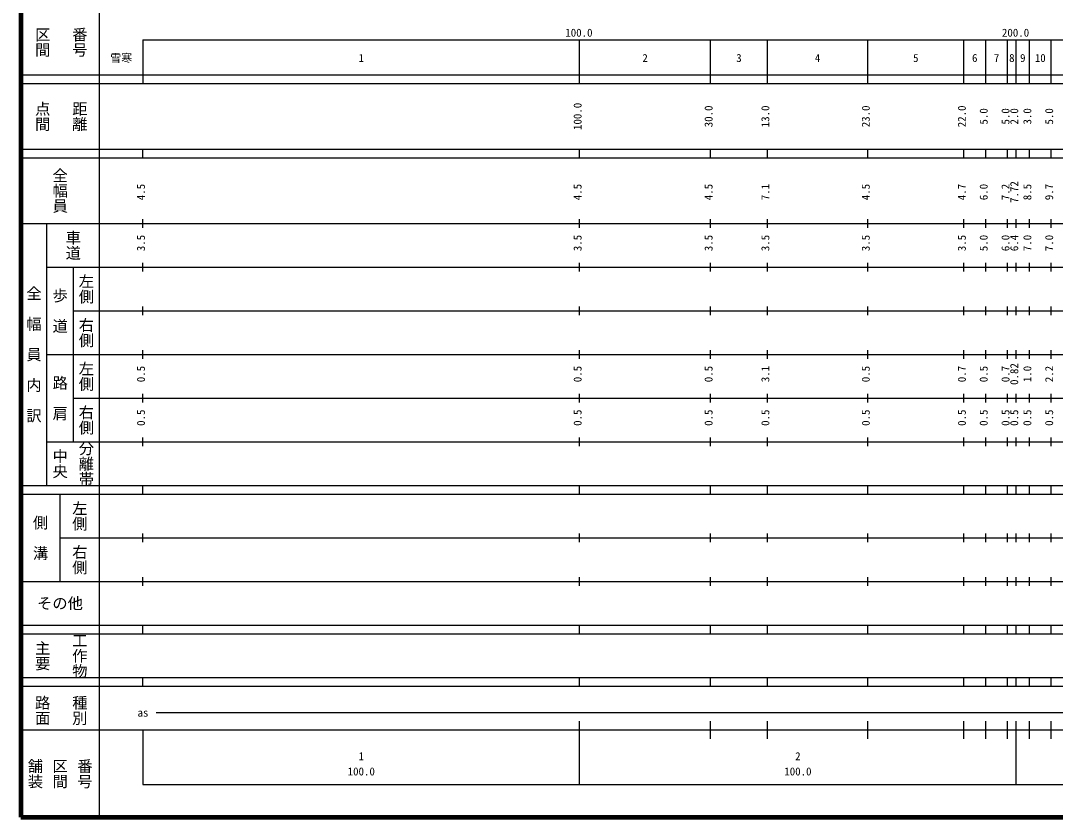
# Model space of a CAD drawing. Units: millimetres on the paper, enlarged 1000 times. Extents: x 40000 to 680000, y 20000 to 380000.
# Drawn here: x 40000 to 276948, y 20000 to 202409 of the extents above; entities that cross this region are included whole.
import ezdxf
from ezdxf.enums import TextEntityAlignment as Align

# ---------------------------------------------------------------- set-up
doc = ezdxf.new("R2010")
doc.units = ezdxf.units.MM
doc.header["$LTSCALE"] = 1000
doc.layers.add('M-TTL', color=2, linetype='Continuous', lineweight=140)
doc.layers.add('M-TTL-BAND', color=7, linetype='Continuous', lineweight=25)
doc.styles.add('@ＭＳ ゴシック', font='')
doc.styles.add('ＭＳ ゴシック', font='')
doc.styles.get('@ＭＳ ゴシック').set_extended_font_data('@MS Gothic')
doc.styles.get('ＭＳ ゴシック').set_extended_font_data('MS Gothic')

msp = doc.modelspace()

# ---------------------------------------------------------------- linework, layer by layer
at = {"layer": 'M-TTL'}
for p, q in [((40000, 380000), (40000, 20000)), ((40000, 20000), (680000, 20000))]:
    msp.add_line(p, q, dxfattribs=at)
at = {"layer": 'M-TTL-BAND'}
for p, q in [((58000, 370000), (58000, 20000)), ((68000, 198000), (579000, 198000)), ((68000, 198000), (68000, 188000)), ((168000, 188000), (168000, 198000)), ((198000, 188000), (198000, 198000)), ((211000, 188000), (211000, 198000)), ((234000, 188000), (234000, 198000)), ((256000, 188000), (256000, 198000)), ((261000, 188000), (261000, 198000)), ((266000, 188000), (266000, 198000)), ((268000, 188000), (268000, 198000)), ((271000, 188000), (271000, 198000)), ((276000, 188000), (276000, 198000)), ((40000, 190000), (579000, 190000)), ((40000, 188000), (579000, 188000)), ((40000, 173000), (579000, 173000)), ((68000, 171000), (68000, 173000)), ((168000, 171000), (168000, 173000)), ((198000, 171000), (198000, 173000)), ((211000, 171000), (211000, 173000)), ((234000, 171000), (234000, 173000)), ((256000, 171000), (256000, 173000)), ((261000, 171000), (261000, 173000)), ((266000, 171000), (266000, 173000)), ((268000, 171000), (268000, 173000)), ((271000, 171000), (271000, 173000)), ((276000, 171000), (276000, 173000)), ((40000, 171000), (579000, 171000)), ((68000, 155000), (68000, 157000)), ((168000, 155000), (168000, 157000)), ((198000, 155000), (198000, 157000)), ((211000, 155000), (211000, 157000)), ((234000, 155000), (234000, 157000)), ((256000, 155000), (256000, 157000)), ((261000, 155000), (261000, 157000)), ((266000, 155000), (266000, 157000)), ((268000, 155000), (268000, 157000)), ((271000, 155000), (271000, 157000)), ((276000, 155000), (276000, 157000)), ((40000, 156000), (579000, 156000)), ((46000, 96000), (46000, 156000)), ((68000, 145000), (68000, 147000)), ((168000, 145000), (168000, 147000)), ((198000, 145000), (198000, 147000)), ((211000, 145000), (211000, 147000)), ((234000, 145000), (234000, 147000)), ((256000, 145000), (256000, 147000)), ((261000, 145000), (261000, 147000)), ((266000, 145000), (266000, 147000)), ((268000, 145000), (268000, 147000)), ((271000, 145000), (271000, 147000)), ((276000, 145000), (276000, 147000)), ((46000, 146000), (579000, 146000)), ((52000, 146000), (52000, 106000)), ((52000, 136000), (579000, 136000)), ((68000, 135000), (68000, 137000)), ((168000, 135000), (168000, 137000)), ((198000, 135000), (198000, 137000)), ((211000, 135000), (211000, 137000)), ((234000, 135000), (234000, 137000)), ((256000, 135000), (256000, 137000)), ((261000, 135000), (261000, 137000)), ((266000, 135000), (266000, 137000)), ((268000, 135000), (268000, 137000)), ((271000, 135000), (271000, 137000)), ((276000, 135000), (276000, 137000)), ((46000, 126000), (579000, 126000)), ((68000, 125000), (68000, 127000)), ((168000, 125000), (168000, 127000)), ((198000, 125000), (198000, 127000)), ((211000, 125000), (211000, 127000)), ((234000, 125000), (234000, 127000)), ((256000, 125000), (256000, 127000)), ((261000, 125000), (261000, 127000)), ((266000, 125000), (266000, 127000)), ((268000, 125000), (268000, 127000)), ((271000, 125000), (271000, 127000)), ((276000, 125000), (276000, 127000)), ((68000, 115000), (68000, 117000)), ((168000, 115000), (168000, 117000)), ((198000, 115000), (198000, 117000)), ((211000, 115000), (211000, 117000)), ((234000, 115000), (234000, 117000)), ((256000, 115000), (256000, 117000)), ((261000, 115000), (261000, 117000)), ((266000, 115000), (266000, 117000)), ((268000, 115000), (268000, 117000)), ((271000, 115000), (271000, 117000)), ((276000, 115000), (276000, 117000)), ((52000, 116000), (579000, 116000)), ((68000, 105000), (68000, 107000)), ((168000, 105000), (168000, 107000)), ((198000, 105000), (198000, 107000)), ((211000, 105000), (211000, 107000)), ((234000, 105000), (234000, 107000)), ((256000, 105000), (256000, 107000)), ((261000, 105000), (261000, 107000)), ((266000, 105000), (266000, 107000)), ((268000, 105000), (268000, 107000)), ((271000, 105000), (271000, 107000)), ((276000, 105000), (276000, 107000)), ((46000, 106000), (579000, 106000)), ((40000, 96000), (579000, 96000)), ((68000, 94000), (68000, 96000)), ((168000, 94000), (168000, 96000)), ((198000, 94000), (198000, 96000)), ((211000, 94000), (211000, 96000)), ((234000, 94000), (234000, 96000)), ((256000, 94000), (256000, 96000)), ((261000, 94000), (261000, 96000)), ((266000, 94000), (266000, 96000)), ((268000, 94000), (268000, 96000)), ((271000, 94000), (271000, 96000)), ((276000, 94000), (276000, 96000)), ((40000, 94000), (579000, 94000)), ((49000, 94000), (49000, 74000)), ((49000, 84000), (579000, 84000)), ((68000, 83000), (68000, 85000)), ((168000, 83000), (168000, 85000)), ((198000, 83000), (198000, 85000)), ((211000, 83000), (211000, 85000)), ((234000, 83000), (234000, 85000)), ((256000, 83000), (256000, 85000)), ((261000, 83000), (261000, 85000)), ((266000, 83000), (266000, 85000)), ((268000, 83000), (268000, 85000)), ((271000, 83000), (271000, 85000)), ((276000, 83000), (276000, 85000)), ((40000, 74000), (579000, 74000)), ((68000, 73000), (68000, 75000)), ((168000, 73000), (168000, 75000)), ((198000, 73000), (198000, 75000)), ((211000, 73000), (211000, 75000)), ((234000, 73000), (234000, 75000)), ((256000, 73000), (256000, 75000)), ((261000, 73000), (261000, 75000)), ((266000, 73000), (266000, 75000)), ((268000, 73000), (268000, 75000)), ((271000, 73000), (271000, 75000)), ((276000, 73000), (276000, 75000)), ((40000, 64000), (579000, 64000)), ((68000, 62000), (68000, 64000)), ((168000, 62000), (168000, 64000)), ((198000, 62000), (198000, 64000)), ((211000, 62000), (211000, 64000)), ((234000, 62000), (234000, 64000)), ((256000, 62000), (256000, 64000)), ((261000, 62000), (261000, 64000)), ((266000, 62000), (266000, 64000)), ((268000, 62000), (268000, 64000)), ((271000, 62000), (271000, 64000)), ((276000, 62000), (276000, 64000)), ((40000, 62000), (579000, 62000)), ((40000, 52000), (579000, 52000)), ((40000, 50000), (579000, 50000)), ((68000, 50000), (68000, 52000)), ((168000, 50000), (168000, 52000)), ((198000, 50000), (198000, 52000)), ((211000, 50000), (211000, 52000)), ((234000, 50000), (234000, 52000)), ((256000, 50000), (256000, 52000)), ((261000, 50000), (261000, 52000)), ((266000, 50000), (266000, 52000)), ((268000, 50000), (268000, 52000)), ((271000, 50000), (271000, 52000)), ((276000, 50000), (276000, 52000)), ((71000, 44000), (565000, 44000)), ((168000, 27500), (168000, 42000)), ((198000, 38000), (198000, 42000)), ((211000, 38000), (211000, 42000)), ((234000, 38000), (234000, 42000)), ((256000, 38000), (256000, 42000)), ((261000, 38000), (261000, 42000)), ((266000, 38000), (266000, 42000)), ((268000, 27500), (268000, 42000)), ((271000, 38000), (271000, 42000)), ((276000, 38000), (276000, 42000)), ((40000, 40000), (579000, 40000)), ((68000, 40000), (68000, 27500)), ((68000, 27500), (579000, 27500))]:
    msp.add_line(p, q, dxfattribs=at)

# ---------------------------------------------------------------- texts
at = {"layer": 'M-TTL-BAND', "style": '@ＭＳ ゴシック'}
for s, p in [('区間', (45000, 197500)), ('番号', (53500, 197500)), ('点間', (45000, 180500)), ('距離', (53500, 180500)), ('全幅員', (49000, 163500)), ('車道', (52000, 151000)), ('左側', (55000, 141000)), ('全\u3000幅\u3000員\u3000内\u3000訳', (43000, 126000)), ('歩\u3000道', (49000, 136000)), ('右側', (55000, 131000)), ('左側', (55000, 121000)), ('路\u3000肩', (49000, 116000)), ('右側', (55000, 111000)), ('中央', (49000, 101000)), ('分離帯', (55000, 101000)), ('左側', (53500, 89000)), ('側\u3000溝', (44500, 84000)), ('右側', (53500, 79000)), ('工作物', (53500, 57000)), ('主要', (45000, 57000)), ('路面', (45000, 44500)), ('種別', (53500, 44500)), ('舗装', (43333, 30000)), ('番号', (54667, 30000)), ('区間', (49000, 30000))]:
    msp.add_text(s, height=2566, rotation=270, dxfattribs=at).set_placement(p, align=Align.MIDDLE_CENTER)
at = {"layer": 'M-TTL-BAND', "style": 'ＭＳ ゴシック'}
for s, p in [('100.0', (167844, 198195)), ('200.0', (267844, 198195)), ('雪寒', (63017, 192405)), ('1', (118000, 192405)), ('2', (183000, 192405)), ('3', (204500, 192405)), ('4', (222500, 192405)), ('5', (245000, 192405)), ('6', (258500, 192405)), ('7', (263500, 192405)), ('8', (267000, 192405)), ('9', (269500, 192405)), ('10', (273500, 192405)), ('as', (68000, 42500)), ('1', (118000, 32523)), ('2', (218000, 32523)), ('100.0', (118000, 29033)), ('100.0', (218000, 29033))]:
    msp.add_text(s, height=1833, dxfattribs=at).set_placement(p, align=Align.BOTTOM_CENTER)
for s, p in [('100.0', (169000, 180500)), ('30.0', (199000, 180500)), ('13.0', (212000, 180500)), ('23.0', (235000, 180500)), ('22.0', (257000, 180500)), ('5.0', (262000, 180500)), ('5.0', (267000, 180500)), ('2.0', (269000, 180500)), ('3.0', (272000, 180500)), ('5.0', (277000, 180500)), ('4.5', (69000, 163174)), ('4.5', (169000, 163174)), ('4.5', (199000, 163174)), ('7.1', (212000, 163174)), ('4.5', (235000, 163174)), ('4.7', (257000, 163174)), ('6.0', (262000, 163174)), ('7.2', (267000, 163174)), ('7.72', (269000, 163174)), ('8.5', (272000, 163174)), ('9.7', (277000, 163174)), ('3.5', (69000, 151500)), ('3.5', (169000, 151500)), ('3.5', (199000, 151500)), ('3.5', (212000, 151500)), ('3.5', (235000, 151500)), ('3.5', (257000, 151500)), ('5.0', (262000, 151500)), ('6.0', (267000, 151500)), ('6.4', (269000, 151500)), ('7.0', (272000, 151500)), ('7.0', (277000, 151500)), ('0.5', (69000, 121500)), ('0.5', (169000, 121500)), ('0.5', (199000, 121500)), ('3.1', (212000, 121500)), ('0.5', (235000, 121500)), ('0.7', (257000, 121500)), ('0.5', (262000, 121500)), ('0.7', (267000, 121500)), ('0.82', (269000, 121500)), ('1.0', (272000, 121500)), ('2.2', (277000, 121500)), ('0.5', (69000, 111500)), ('0.5', (169000, 111500)), ('0.5', (199000, 111500)), ('0.5', (212000, 111500)), ('0.5', (235000, 111500)), ('0.5', (257000, 111500)), ('0.5', (262000, 111500)), ('0.5', (267000, 111500)), ('0.5', (269000, 111500)), ('0.5', (272000, 111500)), ('0.5', (277000, 111500))]:
    msp.add_text(s, height=1833, rotation=90, dxfattribs=at).set_placement(p, align=Align.BOTTOM_CENTER)
msp.add_text('その他', height=2566, dxfattribs=at).set_placement((49000, 69000), align=Align.MIDDLE_CENTER)

doc.saveas('drawing.dxf')
